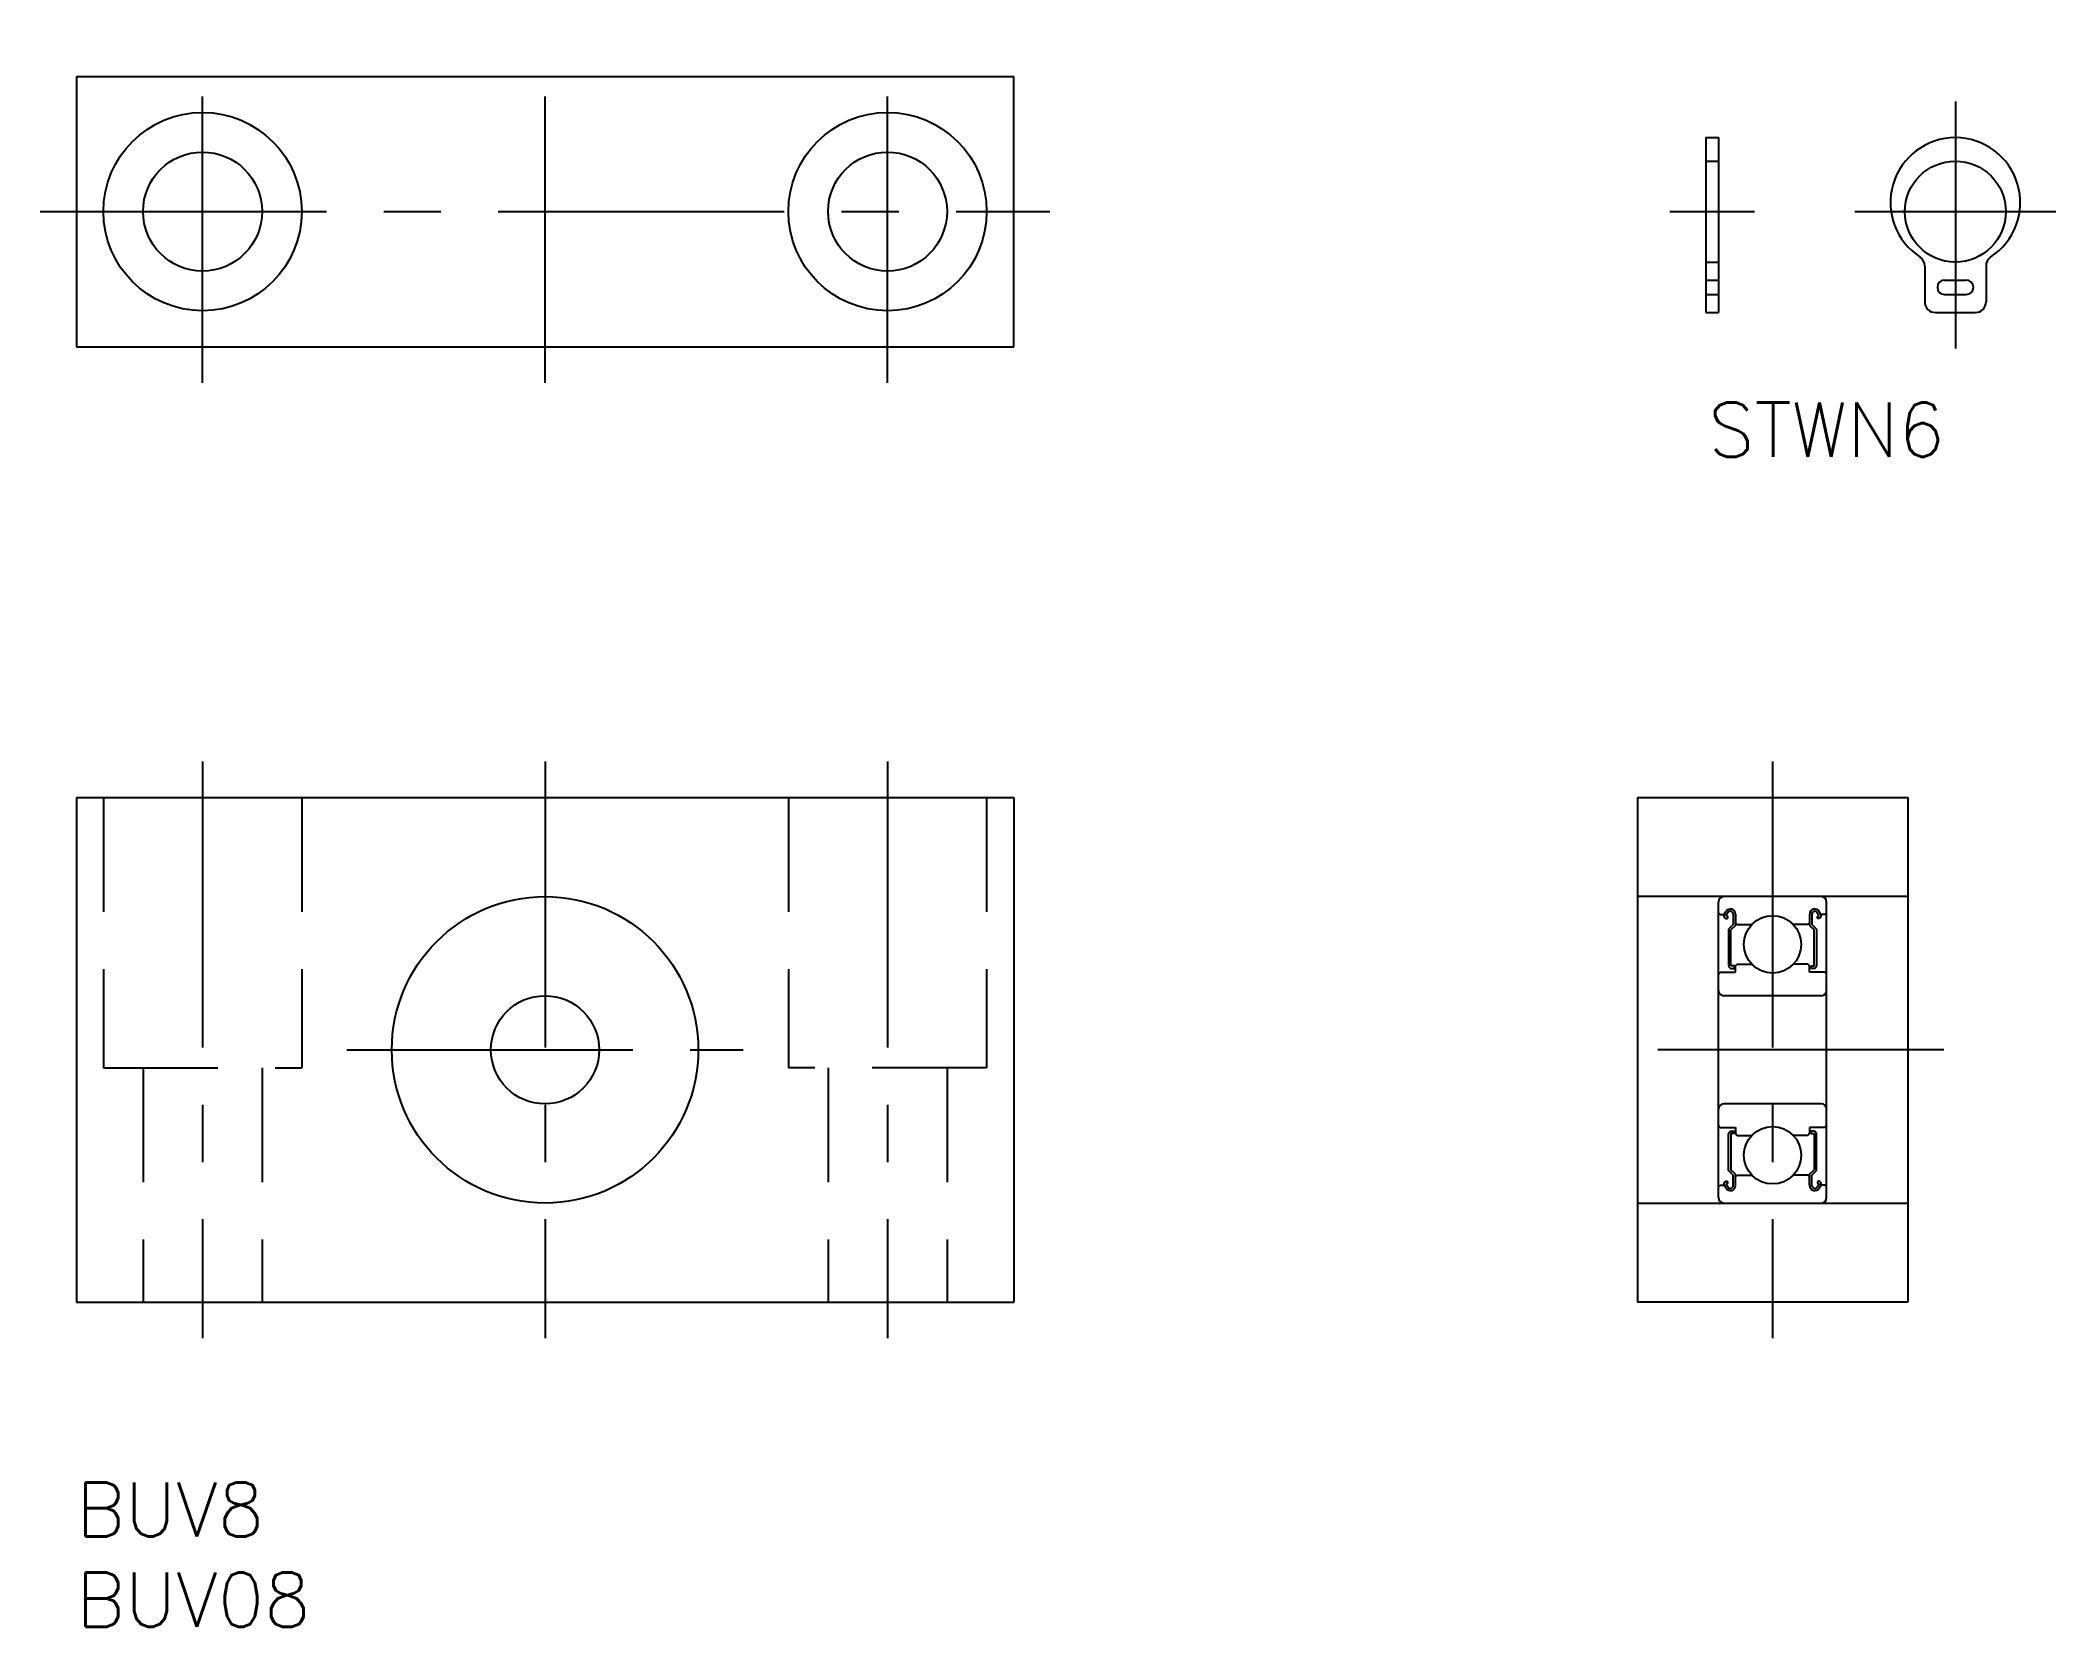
# Model space of a CAD drawing. Extents: x -2 to 110, y -8 to 80.
import ezdxf

# ---------------------------------------------------------------- set-up
doc = ezdxf.new("R2010")
doc.units = 0
doc.header["$LTSCALE"] = 0.5
doc.linetypes.add('CENTER', pattern=[50.8, 31.75, -6.35, 6.35, -6.35])
doc.linetypes.add('DASHED', pattern=[19.05, 12.7, -6.35])
for name, color, linetype in [('MSM_CENTER', 1, 'CENTER'), ('MSM_CONTINUOUS', 7, 'CONTINUOUS'), ('MSM_DASHED', 4, 'DASHED'), ('MSM_PART_NUMBER', 7, 'CONTINUOUS')]:
    doc.layers.add(name, color=color, linetype=linetype)
doc.styles.get("Standard").update_dxf_attribs({"font": 'txt.shx', "height": 3, "bigfont": 'bigfont.shx'})

# ---------------------------------------------------------------- blocks, each defined once
blk = doc.blocks.new('*U2')
at = {"layer": 'MSM_PART_NUMBER'}
blk.add_text('BUV8', height=3, dxfattribs=at).set_placement((0, -3))
blk = doc.blocks.new('*U3')
at = {"layer": 'MSM_PART_NUMBER'}
blk.add_text('BUV08', height=3, dxfattribs=at).set_placement((0, -8))
blk = doc.blocks.new('*U5')
at = {"layer": 'MSM_PART_NUMBER'}
blk.add_text('STWN6', height=3, dxfattribs=at).set_placement((90.53, 56.9))

msp = doc.modelspace()

# ---------------------------------------------------------------- linework, layer by layer
at = {"layer": 'MSM_CENTER'}
for p, q in [((7, 61), (7, 80)), ((26, 61), (26, 80)), ((45, 61), (45, 80)), ((104.24, 76.6), (104.24, 62.9)), ((-2, 70.5), (54, 70.5)), ((88.4, 70.5), (93.1, 70.5)), ((98.67, 70.5), (109.81, 70.5)), ((7, 40), (7, 8)), ((26, 40), (26, 8)), ((45, 40), (45, 8)), ((94.1, 40), (94.1, 8)), ((15, 24), (37, 24)), ((103.6, 24), (84.6, 24))]:
    msp.add_line(p, q, dxfattribs=at)
at = {"layer": 'MSM_CONTINUOUS'}
for p, q in [((0, 78), (52, 78)), ((0, 78), (0, 63)), ((52, 63), (52, 78)), ((90.4, 74.6), (90.4, 64.9)), ((90.4, 74.6), (91.1, 74.6)), ((91.1, 74.6), (91.1, 64.9)), ((102.54, 67.48), (102.54, 65.5)), ((104.24, 67.7), (104.24, 66.7)), ((105.94, 67.48), (105.94, 65.5)), ((103.64, 66.7), (104.84, 66.7)), ((90.4, 64.9), (91.1, 64.9)), ((103.14, 64.9), (105.34, 64.9)), ((103.64, 65.9), (104.84, 65.9)), ((104.24, 65.9), (104.24, 64.9)), ((0, 63), (52, 63)), ((0, 38), (52, 38)), ((0, 38), (0, 10)), ((52, 38), (52, 10)), ((86.6, 38), (86.6, 10)), ((86.6, 38), (101.6, 38)), ((101.6, 38), (101.6, 10)), ((101.6, 32.5), (86.6, 32.5)), ((91.1, 15.8), (91.1, 32.2)), ((91.1, 31.6), (91.2, 31.5)), ((91.2, 31.5), (91.41, 31.5)), ((91.41, 31.5), (91.51, 31.67)), ((91.46, 31.33), (91.56, 31.27)), ((91.52, 31.44), (91.62, 31.61)), ((91.63, 31.37), (91.52, 31.44)), ((91.56, 31.27), (91.63, 31.37)), ((91.91, 31.53), (91.91, 30.95)), ((92.04, 31.53), (92.04, 30.9)), ((96.15, 31.53), (96.15, 30.9)), ((96.28, 31.53), (96.28, 30.95)), ((96.67, 31.44), (96.57, 31.61)), ((96.57, 31.37), (96.67, 31.44)), ((96.63, 31.27), (96.57, 31.37)), ((96.74, 31.33), (96.63, 31.27)), ((96.78, 31.5), (96.68, 31.67)), ((97, 31.5), (96.78, 31.5)), ((97.1, 31.6), (97, 31.5)), ((97.1, 15.8), (97.1, 32.2)), ((91.91, 30.95), (91.66, 30.7)), ((91.66, 30.7), (91.66, 28.65)), ((92.04, 30.9), (91.79, 30.65)), ((91.79, 28.65), (91.79, 30.65)), ((92.04, 31.05), (92.14, 30.95)), ((92.14, 30.95), (92.95, 30.95)), ((96.05, 30.95), (95.24, 30.95)), ((96.15, 31.05), (96.05, 30.95)), ((96.15, 30.9), (96.41, 30.65)), ((96.28, 30.95), (96.53, 30.7)), ((96.41, 28.65), (96.41, 30.65)), ((96.53, 30.7), (96.53, 28.65)), ((91.1, 28.2), (91.2, 28.3)), ((91.2, 28.3), (92.04, 28.3)), ((91.98, 28.65), (91.79, 28.65)), ((91.79, 28.52), (91.98, 28.52)), ((91.98, 28.52), (91.98, 28.65)), ((92.04, 28.65), (92.14, 28.75)), ((92.04, 28.3), (92.04, 28.65)), ((92.14, 28.75), (92.95, 28.75)), ((96.05, 28.75), (95.24, 28.75)), ((96.15, 28.65), (96.05, 28.75)), ((96.15, 28.3), (96.15, 28.65)), ((97, 28.3), (96.15, 28.3)), ((96.22, 28.52), (96.22, 28.65)), ((96.22, 28.65), (96.41, 28.65)), ((96.41, 28.52), (96.22, 28.52)), ((97.1, 28.2), (97, 28.3)), ((96.8, 27), (91.4, 27)), ((96.8, 21), (91.4, 21)), ((91.1, 19.8), (91.2, 19.7)), ((91.2, 19.7), (92.04, 19.7)), ((91.66, 17.3), (91.66, 19.35)), ((91.79, 19.48), (91.98, 19.48)), ((91.79, 19.35), (91.79, 17.35)), ((91.98, 19.35), (91.79, 19.35)), ((91.98, 19.48), (91.98, 19.35)), ((92.04, 19.7), (92.04, 19.35)), ((92.04, 19.35), (92.14, 19.25)), ((92.14, 19.25), (92.95, 19.25)), ((96.05, 19.25), (95.24, 19.25)), ((96.15, 19.35), (96.05, 19.25)), ((97, 19.7), (96.15, 19.7)), ((96.15, 19.7), (96.15, 19.35)), ((96.22, 19.48), (96.22, 19.35)), ((96.41, 19.48), (96.22, 19.48)), ((96.22, 19.35), (96.41, 19.35)), ((96.41, 19.35), (96.41, 17.35)), ((96.53, 17.3), (96.53, 19.35)), ((97.1, 19.8), (97, 19.7)), ((91.91, 17.05), (91.66, 17.3)), ((92.04, 17.1), (91.79, 17.35)), ((91.91, 16.47), (91.91, 17.05)), ((92.04, 16.47), (92.04, 17.1)), ((92.04, 16.95), (92.14, 17.05)), ((92.14, 17.05), (92.95, 17.05)), ((96.05, 17.05), (95.24, 17.05)), ((96.15, 16.95), (96.05, 17.05)), ((96.15, 17.1), (96.41, 17.35)), ((96.15, 16.47), (96.15, 17.1)), ((96.28, 17.05), (96.53, 17.3)), ((96.28, 16.47), (96.28, 17.05)), ((91.1, 16.4), (91.2, 16.5)), ((91.2, 16.5), (91.41, 16.5)), ((91.41, 16.5), (91.51, 16.33)), ((91.46, 16.67), (91.56, 16.73)), ((91.63, 16.63), (91.52, 16.56)), ((91.52, 16.56), (91.62, 16.39)), ((91.56, 16.73), (91.63, 16.63)), ((96.63, 16.73), (96.57, 16.63)), ((96.57, 16.63), (96.67, 16.56)), ((96.67, 16.56), (96.57, 16.39)), ((96.74, 16.67), (96.63, 16.73)), ((96.78, 16.5), (96.68, 16.33)), ((97, 16.5), (96.78, 16.5)), ((97.1, 16.4), (97, 16.5)), ((86.6, 15.5), (101.6, 15.5)), ((0, 10), (52, 10)), ((101.6, 10), (86.6, 10))]:
    msp.add_line(p, q, dxfattribs=at)
for centre, radius in [((7, 70.5), 5.5), ((45, 70.5), 5.5), ((7, 70.5), 3.3), ((45, 70.5), 3.3), ((104.24, 70.5), 2.8), ((26, 24), 8.5), ((94.1, 29.85), 1.59), ((26, 24), 3), ((94.1, 18.15), 1.59)]:
    msp.add_circle(centre, radius, dxfattribs=at)
for centre, radius, start, end in [((104.24, 71), 3.6, 302.8505, 237.1495), ((101.94, 67.48), 0.6, 0, 54.9004), ((106.54, 67.48), 0.6, 125.0996, 180), ((103.64, 66.3), 0.4, 90, 270), ((104.84, 66.3), 0.4, 270, 90), ((103.14, 65.5), 0.6, 180, 270), ((105.34, 65.5), 0.6, 270, 0), ((91.4, 32.2), 0.3, 90, 180), ((96.8, 32.2), 0.3, 0, 90), ((91.52, 31.44), 0.126, 149.9926, 240.0026), ((91.76, 31.53), 0.282, 0, 150.0017), ((91.76, 31.53), 0.156, 0, 150.0019), ((96.44, 31.53), 0.282, 29.9983, 180), ((96.44, 31.53), 0.156, 29.9981, 180), ((96.67, 31.44), 0.126, 299.9974, 30.0074), ((91.79, 28.65), 0.126, 180.0001, 270), ((96.41, 28.65), 0.126, 270, 359.9999), ((91.4, 27.3), 0.3, 180, 270), ((96.8, 27.3), 0.3, 270, 0), ((91.4, 20.7), 0.3, 90, 180), ((96.8, 20.7), 0.3, 0, 90), ((91.79, 19.35), 0.126, 90, 179.9999), ((96.41, 19.35), 0.126, 0.0001, 90), ((91.4, 15.8), 0.3, 180, 270), ((91.52, 16.56), 0.126, 119.9974, 210.0074), ((91.76, 16.47), 0.282, 209.9983, 0), ((91.76, 16.47), 0.156, 209.9981, 0), ((96.44, 16.47), 0.282, 180, 330.0017), ((96.44, 16.47), 0.156, 180, 330.0019), ((96.67, 16.56), 0.126, 329.9926, 60.0026), ((96.8, 15.8), 0.3, 270, 0)]:
    msp.add_arc(centre, radius, start, end, dxfattribs=at)
at = {"layer": 'MSM_DASHED'}
for p, q in [((90.4, 73.3), (91.1, 73.3)), ((90.4, 67.7), (91.1, 67.7)), ((90.4, 66.7), (91.1, 66.7)), ((90.4, 65.9), (91.1, 65.9)), ((1.5, 38), (1.5, 23)), ((12.5, 38), (12.5, 23)), ((39.5, 38), (39.5, 23)), ((50.5, 38), (50.5, 23)), ((1.5, 23), (12.5, 23)), ((3.7, 23), (3.7, 10)), ((10.3, 23), (10.3, 10)), ((50.5, 23), (39.5, 23)), ((41.7, 23), (41.7, 10)), ((48.3, 23), (48.3, 10))]:
    msp.add_line(p, q, dxfattribs=at)

# ---------------------------------------------------------------- block references
at = {"layer": 'MSM_CONTINUOUS'}
for name in ['*U5', '*U2', '*U3']:
    msp.add_blockref(name, (0, 0), dxfattribs=at)

doc.saveas('drawing.dxf')
